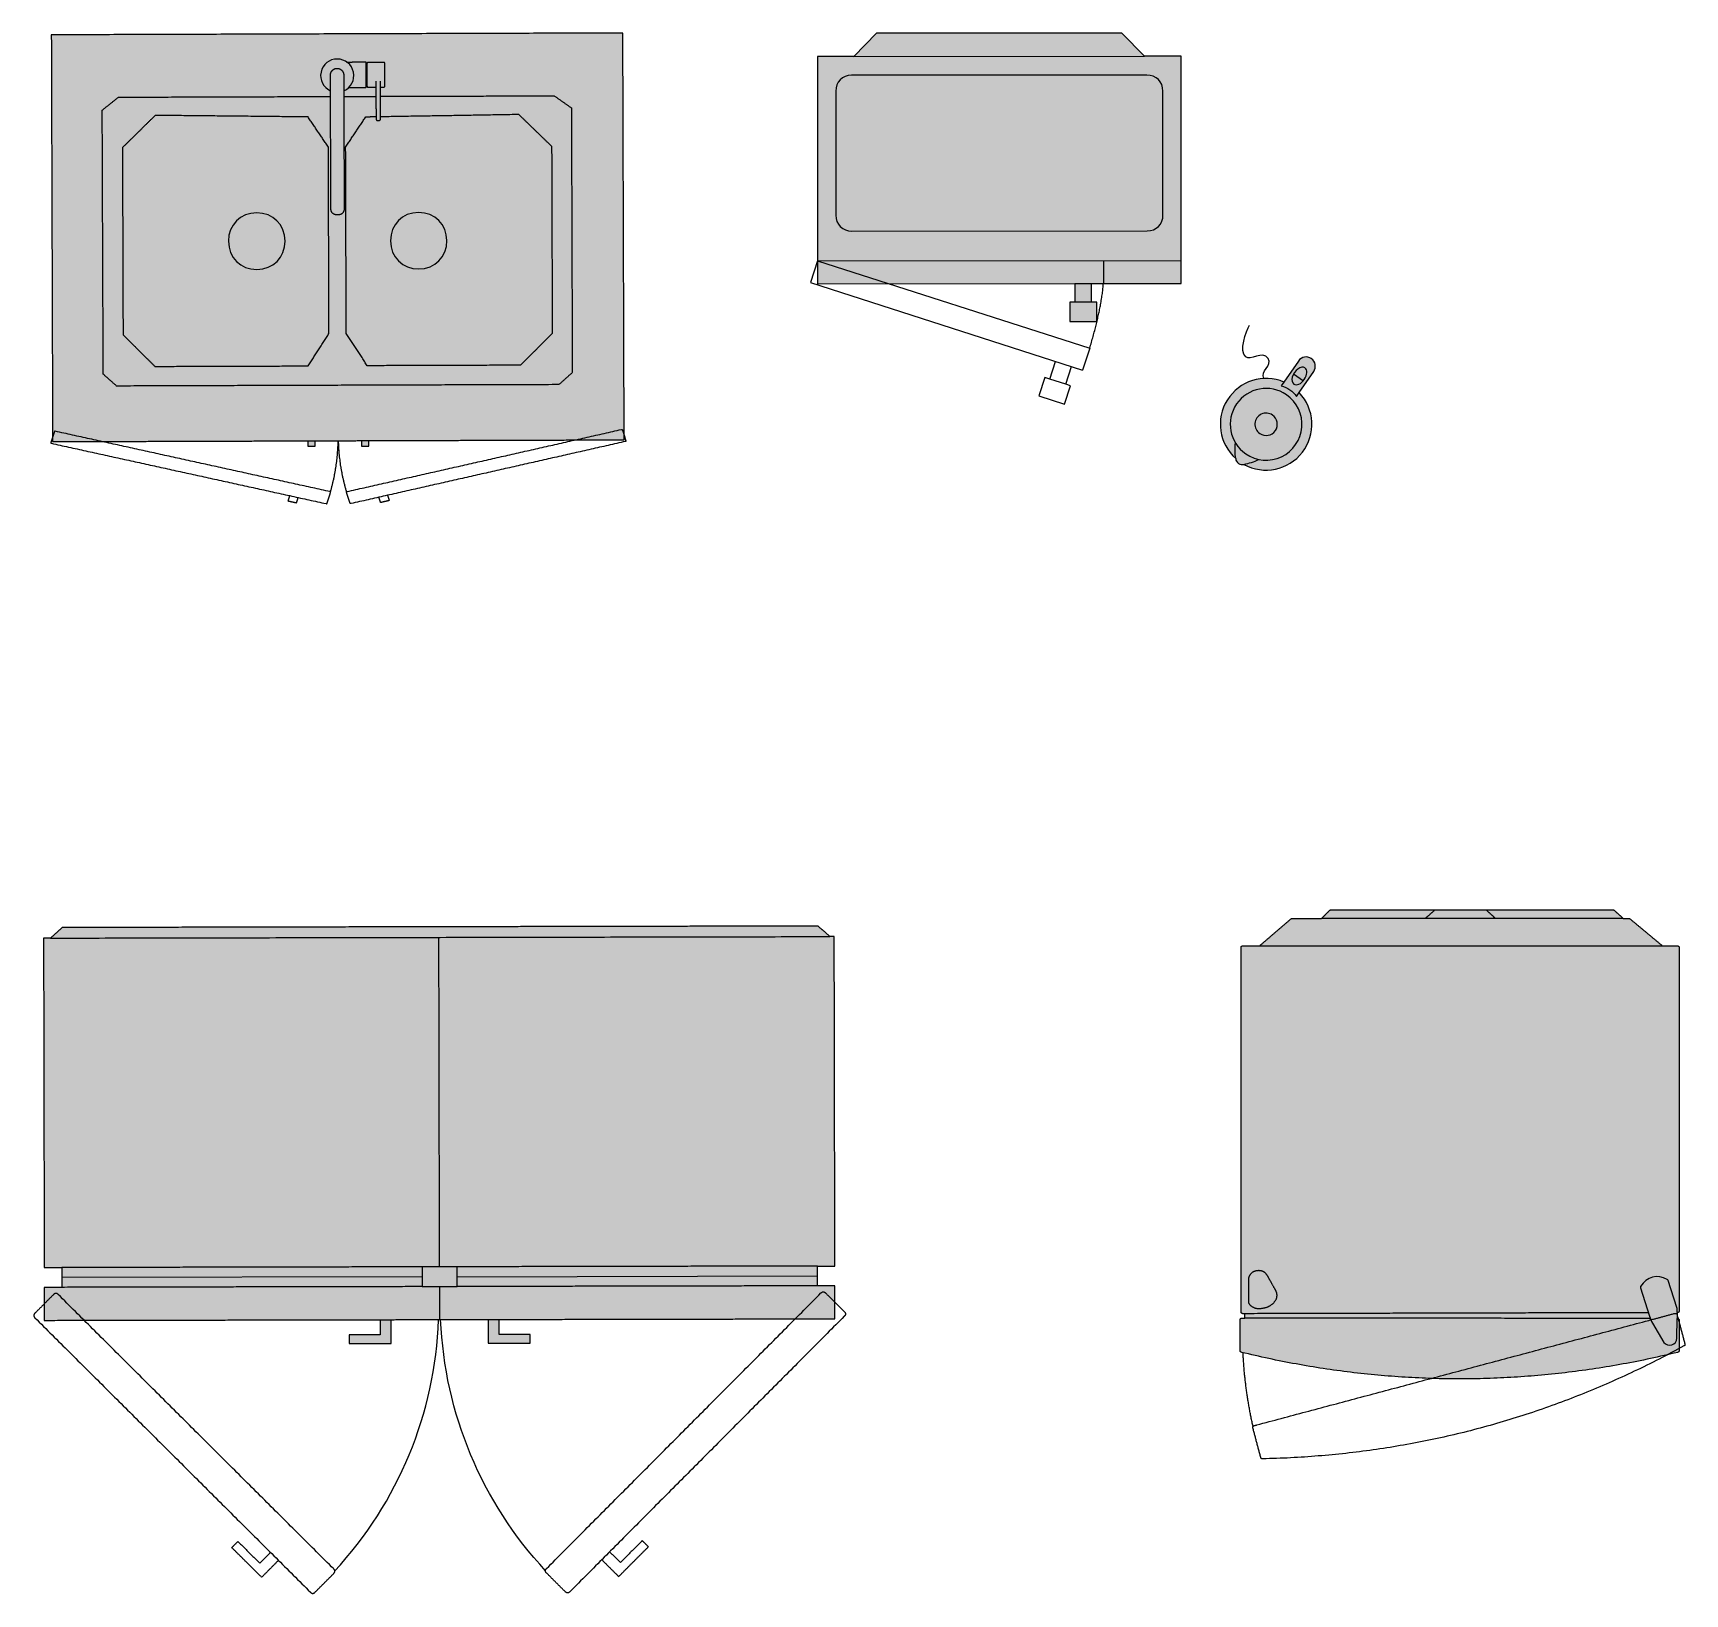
# Model space of a CAD drawing. Header units: metres. Extents: x -17 to 580, y -130 to 19.
# Drawn here: x 313.222 to 315.862, y -18.762 to -16.268 of the extents above; entities that cross this region are included whole.
import ezdxf

# ---------------------------------------------------------------- set-up
doc = ezdxf.new("R2010")
doc.units = ezdxf.units.M
for name, pattern in [('Style Black Lines_3', [0]), ('Style Black Lines_4', [0]), ('Style Border  Fill_3', [0]), ('Style Grey Lines_2', [0]), ('Style Thin Border  Fill', [0])]:
    doc.linetypes.add(name, pattern=pattern)
for name, color, linetype, true_color in [('Furniture', 7, 'Continuous', 0x7a8bf7), ('Imported blocks', 7, 'Continuous', 0x7a8bf7), ('Mood Board', 7, 'Continuous', 0x7a8bf7), ('Walls', 7, 'Continuous', 0xc7c7c7)]:
    doc.layers.add(name, color=color, linetype=linetype, true_color=true_color)

# ---------------------------------------------------------------- blocks, each defined once
blk = doc.blocks.new('Microwave L')
at = {"layer": 'Imported blocks', "transparency": 33554483}
blk.add_hatch(color=256, dxfattribs=at).paths.add_polyline_path([(0.4106, 0.0901), (0.4106, 0.0603), (0.4025, 0.0603), (0.4025, 0.0295), (0.4455, 0.0295), (0.4455, 0.0603), (0.4374, 0.0603), (0.4374, 0.0901), (0.5807, 0.0901), (0.5807, 0.4532), (0.5222, 0.4532), (0.4861, 0.4901), (0.094, 0.4901), (0.0578, 0.4532), (-0.0007, 0.4532), (-0.0007, 0.0901), (0.4106, 0.0901)], flags=0)
at = {"layer": 'Imported blocks', "linetype": 'Style Border  Fill_3'}
blk.add_lwpolyline([(0.4106, 0.0901), (0.4106, 0.0603), (0.4025, 0.0603), (0.4025, 0.0295), (0.4455, 0.0295), (0.4455, 0.0603), (0.4374, 0.0603), (0.4374, 0.0901), (0.5807, 0.0901), (0.5807, 0.4532), (0.5222, 0.4532), (0.4861, 0.4901), (0.094, 0.4901), (0.0578, 0.4532), (-0.0007, 0.4532), (-0.0007, 0.0901), (0.4106, 0.0901)], close=True, dxfattribs=at)
at = {"layer": 'Imported blocks', "linetype": 'Style Black Lines_4'}
for points in [[(0.0578, 0.4532), (0.5222, 0.4532)], [(-0.0007, 0.1268), (0.5807, 0.1268)], [(0.4562, 0.1268), (0.4562, 0.0901)], [(0.4106, 0.0901), (0.4374, 0.0901)], [(0.4374, 0.0603), (0.4106, 0.0603)]]:
    blk.add_lwpolyline(points, dxfattribs=at)
at = {"layer": 'Imported blocks', "linetype": 'Style Grey Lines_2'}
for points in [[(0.526, 0.423), (0.0541, 0.423)], [(0.0286, 0.3975), (0.0286, 0.1995)], [(0.5515, 0.1995), (0.5515, 0.3975)], [(0.0541, 0.174), (0.526, 0.174)], [(-0.0007, 0.1268), (-0.0119, 0.0919)], [(-0.0007, 0.1268), (0.4342, -0.0135)], [(-0.0119, 0.0919), (0.4229, -0.0484)], [(0.4342, -0.0135), (0.4229, -0.0484)], [(0.3703, -0.0628), (0.3794, -0.0344)], [(0.3958, -0.071), (0.405, -0.0426)], [(0.3626, -0.0603), (0.3531, -0.0896)], [(0.3703, -0.0628), (0.3626, -0.0603)], [(0.3958, -0.071), (0.3703, -0.0628)], [(0.394, -0.1028), (0.4035, -0.0735)], [(0.4035, -0.0735), (0.3958, -0.071)], [(0.3531, -0.0896), (0.394, -0.1028)]]:
    blk.add_lwpolyline(points, dxfattribs=at)
at = {"layer": 'Imported blocks'}
for points, degree in [([(0.0541, 0.423), (0.0394, 0.423), (0.0286, 0.4122), (0.0286, 0.3975)], 3), ([(0.5515, 0.3975), (0.5515, 0.4122), (0.5407, 0.423), (0.526, 0.423)], 3), ([(0.0286, 0.1995), (0.0286, 0.1848), (0.0394, 0.174), (0.0541, 0.174)], 3), ([(0.526, 0.174), (0.5407, 0.174), (0.5515, 0.1848), (0.5515, 0.1995)], 3), ([(0.4342, -0.0135), (0.4532, 0.0498), (0.4562, 0.0901)], 2)]:
    blk.add_open_spline(points, degree=degree, dxfattribs=at)
blk = doc.blocks.new('Kettle')
at = {"layer": 'Imported blocks', "transparency": 33554483}
h = blk.add_hatch(color=256, dxfattribs=at)
edge = h.paths.add_edge_path(flags=0)
edge.add_arc((-0.0254, -0.0001), 0.0732, 11.7173, 172.9633)
edge.add_arc((-0.0917, 0.0008), 0.0102, 128.2845, 230.1939)
edge.add_arc((-0.0254, 0.0001), 0.0732, 185.5806, 348.2173)
edge.add_line((0.0463, -0.0148), (0.0872, -0.0148))
edge.add_arc((0.0872, 0), 0.0148, 270, 450)
edge.add_line((0.0872, 0.0148), (0.0463, 0.0148))
edge.add_line((0.0463, 0.0148), (0.0463, 0.0148))
at = {"layer": 'Imported blocks', "linetype": 'Style Thin Border  Fill'}
blk.add_lwpolyline([(0.0463, 0.0148, 0.848407), (-0.0981, 0.0089, 0.47649), (-0.0983, -0.007, 0.858897), (0.0463, -0.0148), (0.0872, -0.0148, 1), (0.0872, 0.0148), (0.0463, 0.0148)], format="xyb", close=True, dxfattribs=at)
at = {"layer": 'Imported blocks', "linetype": 'Style Black Lines_4'}
for points in [[(0.0319, 0, 1), (-0.0827, 0, 1), (0.0319, 0)], [(-0.0075, 0, 1), (-0.0433, 0, 1), (-0.0075, 0)]]:
    blk.add_lwpolyline(points, format="xyb", close=True, dxfattribs=at)
for points in [[(-0.0981, 0.0089, -0.065418), (-0.0776, 0.0237)], [(0.0463, 0.0148), (0.0388, 0.0148, -0.180425), (0.0388, -0.0148), (0.0463, -0.0148)], [(-0.0983, -0.007, 0.065418), (-0.0782, -0.0223)]]:
    blk.add_lwpolyline(points, format="xyb", dxfattribs=at)
blk.add_lwpolyline([(0.0657, 0.0095), (0.0657, -0.0095)], dxfattribs=at)
at = {"layer": 'Imported blocks'}
for start_param, end_param in [(0, 3.141593), (3.141593, 6.283185)]:
    blk.add_ellipse((0.0683, 0), major_axis=(0.0157, 0), ratio=0.610706, start_param=start_param, end_param=end_param, dxfattribs=at)
for points in [[(0.045, 0.0878), (0.0453, 0.1018), (0.0791, 0.1109), (0.0903, 0.1116)], [(0.0631, 0.0572), (0.0693, 0.0718), (0.043, 0.0786), (0.045, 0.0878)], [(0.0328, 0.0443), (0.0388, 0.0572), (0.0576, 0.044), (0.0631, 0.0572)]]:
    blk.add_open_spline(points, degree=3, dxfattribs=at)
blk = doc.blocks.new('Fridge french door S')
at = {"layer": 'Imported blocks', "transparency": 33554483}
h = blk.add_hatch(color=256, dxfattribs=at)
edge = h.paths.add_edge_path(flags=0)
edge.add_spline(control_points=[(0.113, 1.0346), (0.1064, 1.0346), (0.0999, 1.0346)], knot_values=[0, 0, 0, 1, 1, 1], degree=2, periodic=0)
edge.add_spline(control_points=[(0.0999, 1.0346), (0.0905, 1.0262), (0.081, 1.0178)], knot_values=[0, 0, 0, 1, 1, 1], degree=2, periodic=0)
edge.add_spline(control_points=[(0.081, 1.0178), (0.0755, 1.0178), (0.07, 1.0178)], knot_values=[0, 0, 0, 1, 1, 1], degree=2, periodic=0)
edge.add_spline(control_points=[(0.07, 1.0178), (0.07, 0.7545), (0.07, 0.4913)], knot_values=[0, 0, 0, 1, 1, 1], degree=2, periodic=0)
edge.add_spline(control_points=[(0.07, 0.4913), (0.084, 0.4913), (0.0979, 0.4913)], knot_values=[0, 0, 0, 1, 1, 1], degree=2, periodic=0)
edge.add_spline(control_points=[(0.0979, 0.4913), (0.0979, 0.4755), (0.0979, 0.4597)], knot_values=[0, 0, 0, 1, 1, 1], degree=2, periodic=0)
edge.add_spline(control_points=[(0.0979, 0.4597), (0.084, 0.4597), (0.07, 0.4597)], knot_values=[0, 0, 0, 1, 1, 1], degree=2, periodic=0)
edge.add_spline(control_points=[(0.07, 0.4597), (0.07, 0.4334), (0.07, 0.407)], knot_values=[0, 0, 0, 1, 1, 1], degree=2, periodic=0)
edge.add_spline(control_points=[(0.07, 0.407), (0.3383, 0.407), (0.6066, 0.407)], knot_values=[0, 0, 0, 1, 1, 1], degree=2, periodic=0)
edge.add_spline(control_points=[(0.6066, 0.407), (0.6066, 0.3949), (0.6066, 0.3828)], knot_values=[0, 0, 0, 1, 1, 1], degree=2, periodic=0)
edge.add_spline(control_points=[(0.6066, 0.3828), (0.5819, 0.3828), (0.5571, 0.3828)], knot_values=[0, 0, 0, 1, 1, 1], degree=2, periodic=0)
edge.add_spline(control_points=[(0.5571, 0.3828), (0.5571, 0.3758), (0.5571, 0.3689)], knot_values=[0, 0, 0, 1, 1, 1], degree=2, periodic=0)
edge.add_spline(control_points=[(0.5571, 0.3689), (0.5908, 0.3689), (0.6244, 0.3689)], knot_values=[0, 0, 0, 1, 1, 1], degree=2, periodic=0)
edge.add_spline(control_points=[(0.6244, 0.3689), (0.6244, 0.388), (0.6244, 0.407)], knot_values=[0, 0, 0, 1, 1, 1], degree=2, periodic=0)
edge.add_spline(control_points=[(0.6244, 0.407), (0.7018, 0.407), (0.7792, 0.407)], knot_values=[0, 0, 0, 1, 1, 1], degree=2, periodic=0)
edge.add_spline(control_points=[(0.7792, 0.407), (0.7792, 0.388), (0.7792, 0.3689)], knot_values=[0, 0, 0, 1, 1, 1], degree=2, periodic=0)
edge.add_spline(control_points=[(0.7792, 0.3689), (0.8128, 0.3689), (0.8464, 0.3689)], knot_values=[0, 0, 0, 1, 1, 1], degree=2, periodic=0)
edge.add_spline(control_points=[(0.8464, 0.3689), (0.8464, 0.3758), (0.8464, 0.3828)], knot_values=[0, 0, 0, 1, 1, 1], degree=2, periodic=0)
edge.add_spline(control_points=[(0.8464, 0.3828), (0.8217, 0.3828), (0.797, 0.3828)], knot_values=[0, 0, 0, 1, 1, 1], degree=2, periodic=0)
edge.add_spline(control_points=[(0.797, 0.3828), (0.797, 0.3949), (0.797, 0.407)], knot_values=[0, 0, 0, 1, 1, 1], degree=2, periodic=0)
edge.add_spline(control_points=[(0.797, 0.407), (1.0653, 0.407), (1.3336, 0.407)], knot_values=[0, 0, 0, 1, 1, 1], degree=2, periodic=0)
edge.add_spline(control_points=[(1.3336, 0.407), (1.3336, 0.4334), (1.3336, 0.4597)], knot_values=[0, 0, 0, 1, 1, 1], degree=2, periodic=0)
edge.add_spline(control_points=[(1.3336, 0.4597), (1.3196, 0.4597), (1.3057, 0.4597)], knot_values=[0, 0, 0, 1, 1, 1], degree=2, periodic=0)
edge.add_spline(control_points=[(1.3057, 0.4597), (1.3057, 0.4755), (1.3057, 0.4913)], knot_values=[0, 0, 0, 1, 1, 1], degree=2, periodic=0)
edge.add_spline(control_points=[(1.3057, 0.4913), (1.3196, 0.4913), (1.3336, 0.4913)], knot_values=[0, 0, 0, 1, 1, 1], degree=2, periodic=0)
edge.add_spline(control_points=[(1.3336, 0.4913), (1.3336, 0.7545), (1.3336, 1.0178)], knot_values=[0, 0, 0, 1, 1, 1], degree=2, periodic=0)
edge.add_spline(control_points=[(1.3336, 1.0178), (1.3301, 1.0178), (1.3266, 1.0178)], knot_values=[0, 0, 0, 1, 1, 1], degree=2, periodic=0)
edge.add_spline(control_points=[(1.3266, 1.0178), (1.3172, 1.0262), (1.3079, 1.0346)], knot_values=[0, 0, 0, 1, 1, 1], degree=2, periodic=0)
edge.add_spline(control_points=[(1.3079, 1.0346), (1.0456, 1.0346), (0.7833, 1.0346)], knot_values=[0, 0, 0, 1, 1, 1], degree=2, periodic=0)
edge.add_spline(control_points=[(0.7833, 1.0346), (0.4481, 1.0346), (0.113, 1.0346)], knot_values=[0, 0, 0, 1, 1, 1], degree=2, periodic=0)
at = {"layer": 'Imported blocks', "linetype": 'Style Black Lines_3'}
for points in [[(0.6739, 0.4755), (0.0979, 0.4755)], [(0.7297, 0.4755), (1.3057, 0.4755)]]:
    blk.add_lwpolyline(points, dxfattribs=at)
at = {"layer": 'Imported blocks'}
for points, degree in [([(0.0999, 1.0346), (0.0905, 1.0262), (0.081, 1.0178)], 2), ([(0.113, 1.0346), (0.1064, 1.0346), (0.0999, 1.0346)], 2), ([(0.7833, 1.0346), (0.4481, 1.0346), (0.113, 1.0346)], 2), ([(1.3079, 1.0346), (1.0456, 1.0346), (0.7833, 1.0346)], 2), ([(1.3266, 1.0178), (1.3172, 1.0262), (1.3079, 1.0346)], 2), ([(0.081, 1.0178), (0.0755, 1.0178), (0.07, 1.0178)], 2), ([(0.07, 1.0178), (0.07, 0.7545), (0.07, 0.4913)], 2), ([(0.081, 1.0178), (0.7038, 1.0178), (1.3266, 1.0178)], 2), ([(0.7018, 0.4913), (0.7018, 0.7545), (0.7018, 1.0178)], 2), ([(1.3336, 1.0178), (1.3301, 1.0178), (1.3266, 1.0178)], 2), ([(1.3336, 0.4913), (1.3336, 0.7545), (1.3336, 1.0178)], 2), ([(0.07, 0.4913), (0.084, 0.4913), (0.0979, 0.4913)], 2), ([(0.0979, 0.4913), (0.0979, 0.4755), (0.0979, 0.4597)], 2), ([(0.6739, 0.4913), (0.3859, 0.4913), (0.0979, 0.4913)], 2), ([(0.7297, 0.4913), (0.7018, 0.4913), (0.6739, 0.4913)], 2), ([(0.6739, 0.4913), (0.6739, 0.4755), (0.6739, 0.4597)], 2), ([(1.3057, 0.4913), (1.0177, 0.4913), (0.7297, 0.4913)], 2), ([(0.7297, 0.4597), (0.7297, 0.4755), (0.7297, 0.4913)], 2), ([(1.3057, 0.4597), (1.3057, 0.4755), (1.3057, 0.4913)], 2), ([(1.3057, 0.4913), (1.3196, 0.4913), (1.3336, 0.4913)], 2), ([(0.0979, 0.4597), (0.084, 0.4597), (0.07, 0.4597)], 2), ([(0.07, 0.4597), (0.07, 0.4334), (0.07, 0.407)], 2), ([(0.0923, 0.4483), (0.0886, 0.452), (0.085, 0.4483)], 2), ([(0.6739, 0.4597), (0.3859, 0.4597), (0.0979, 0.4597)], 2), ([(0.6739, 0.4597), (0.7018, 0.4597), (0.7297, 0.4597)], 2), ([(0.7018, 0.4597), (0.7018, 0.4333), (0.7018, 0.407)], 2), ([(1.3057, 0.4597), (1.0177, 0.4597), (0.7297, 0.4597)], 2), ([(1.3336, 0.4597), (1.3196, 0.4597), (1.3057, 0.4597)], 2), ([(1.3113, 0.4483), (1.3149, 0.452), (1.3186, 0.4483)], 2), ([(1.3336, 0.407), (1.3336, 0.4334), (1.3336, 0.4597)], 2), ([(0.085, 0.4483), (0.07, 0.4334), (0.055, 0.4184)], 2), ([(0.5317, 0.0089), (0.312, 0.2286), (0.0923, 0.4483)], 2), ([(0.8719, 0.0089), (1.0916, 0.2286), (1.3113, 0.4483)], 2), ([(1.3186, 0.4483), (1.3336, 0.4334), (1.3485, 0.4184)], 2), ([(0.055, 0.4184), (0.0514, 0.4147), (0.055, 0.4111)], 2), ([(0.055, 0.4111), (0.2748, 0.1914), (0.4945, -0.0283)], 2), ([(0.07, 0.407), (0.3383, 0.407), (0.6066, 0.407)], 2), ([(0.5332, 0.0052), (0.6356, 0.116), (0.6939, 0.2563), (0.7002, 0.407)], 3), ([(0.6066, 0.407), (0.6066, 0.3949), (0.6066, 0.3828)], 2), ([(0.6066, 0.407), (0.6155, 0.407), (0.6244, 0.407)], 2), ([(0.6244, 0.3689), (0.6244, 0.388), (0.6244, 0.407)], 2), ([(0.6244, 0.407), (0.7018, 0.407), (0.7792, 0.407)], 2), ([(0.8704, 0.0052), (0.768, 0.116), (0.7097, 0.2563), (0.7034, 0.407)], 3), ([(0.7792, 0.407), (0.7792, 0.388), (0.7792, 0.3689)], 2), ([(0.7792, 0.407), (0.7881, 0.407), (0.797, 0.407)], 2), ([(0.797, 0.3828), (0.797, 0.3949), (0.797, 0.407)], 2), ([(0.797, 0.407), (1.0653, 0.407), (1.3336, 0.407)], 2), ([(1.3485, 0.4111), (1.1288, 0.1914), (0.9091, -0.0283)], 2), ([(1.3485, 0.4184), (1.3522, 0.4147), (1.3485, 0.4111)], 2), ([(0.6066, 0.3828), (0.5819, 0.3828), (0.5571, 0.3828)], 2), ([(0.5571, 0.3828), (0.5571, 0.3758), (0.5571, 0.3689)], 2), ([(0.8464, 0.3828), (0.8217, 0.3828), (0.797, 0.3828)], 2), ([(0.8464, 0.3689), (0.8464, 0.3758), (0.8464, 0.3828)], 2), ([(0.5571, 0.3689), (0.5908, 0.3689), (0.6244, 0.3689)], 2), ([(0.7792, 0.3689), (0.8128, 0.3689), (0.8464, 0.3689)], 2), ([(0.3689, 0.0433), (0.3738, 0.0482), (0.3787, 0.0531)], 2), ([(0.3787, 0.0531), (0.3962, 0.0356), (0.4136, 0.0182)], 2), ([(1.0249, 0.0531), (1.0074, 0.0356), (0.9899, 0.0182)], 2), ([(1.0347, 0.0433), (1.0298, 0.0482), (1.0249, 0.0531)], 2), ([(0.4165, -0.0042), (0.3927, 0.0196), (0.3689, 0.0433)], 2), ([(0.4136, 0.0182), (0.4222, 0.0267), (0.4308, 0.0353)], 2), ([(0.9899, 0.0182), (0.9813, 0.0267), (0.9727, 0.0353)], 2), ([(0.9871, -0.0042), (1.0109, 0.0196), (1.0347, 0.0433)], 2), ([(0.4434, 0.0227), (0.4299, 0.0092), (0.4165, -0.0042)], 2), ([(0.5018, -0.0283), (0.5167, -0.0134), (0.5317, 0.0016)], 2), ([(0.5317, 0.0016), (0.5353, 0.0052), (0.5317, 0.0089)], 2), ([(0.8719, 0.0016), (0.8682, 0.0052), (0.8719, 0.0089)], 2), ([(0.9018, -0.0283), (0.8868, -0.0134), (0.8719, 0.0016)], 2), ([(0.9602, 0.0227), (0.9736, 0.0092), (0.9871, -0.0042)], 2), ([(0.4945, -0.0283), (0.4981, -0.032), (0.5018, -0.0283)], 2), ([(0.9091, -0.0283), (0.9054, -0.032), (0.9018, -0.0283)], 2)]:
    blk.add_open_spline(points, degree=degree, dxfattribs=at)
blk = doc.blocks.new('Hillesjn')
at = {"layer": 'Imported blocks', "transparency": 33554483}
h = blk.add_hatch(color=256, dxfattribs=at)
edge = h.paths.add_edge_path(flags=0)
edge.add_spline(control_points=[(0.07, 0.2061), (0.2739, 0.2061), (0.4778, 0.2061)], knot_values=[0, 0, 0, 1, 1, 1], degree=2, periodic=0)
edge.add_spline(control_points=[(0.4778, 0.2061), (0.4778, 0.2017), (0.4778, 0.1973)], knot_values=[0, 0, 0, 1, 1, 1], degree=2, periodic=0)
edge.add_spline(control_points=[(0.4778, 0.1973), (0.4837, 0.1973), (0.4896, 0.1973)], knot_values=[0, 0, 0, 1, 1, 1], degree=2, periodic=0)
edge.add_spline(control_points=[(0.4896, 0.1973), (0.4896, 0.2017), (0.4896, 0.2061)], knot_values=[0, 0, 0, 1, 1, 1], degree=2, periodic=0)
edge.add_spline(control_points=[(0.4896, 0.2061), (0.5266, 0.2061), (0.5637, 0.2061)], knot_values=[0, 0, 0, 1, 1, 1], degree=2, periodic=0)
edge.add_spline(control_points=[(0.5637, 0.2061), (0.5637, 0.2017), (0.5637, 0.1973)], knot_values=[0, 0, 0, 1, 1, 1], degree=2, periodic=0)
edge.add_spline(control_points=[(0.5637, 0.1973), (0.5696, 0.1973), (0.5755, 0.1973)], knot_values=[0, 0, 0, 1, 1, 1], degree=2, periodic=0)
edge.add_spline(control_points=[(0.5755, 0.1973), (0.5755, 0.2017), (0.5755, 0.2061)], knot_values=[0, 0, 0, 1, 1, 1], degree=2, periodic=0)
edge.add_spline(control_points=[(0.5755, 0.2061), (0.7794, 0.2061), (0.9834, 0.2061)], knot_values=[0, 0, 0, 1, 1, 1], degree=2, periodic=0)
edge.add_spline(control_points=[(0.9834, 0.2061), (0.9834, 0.5311), (0.9834, 0.8561)], knot_values=[0, 0, 0, 1, 1, 1], degree=2, periodic=0)
edge.add_spline(control_points=[(0.9834, 0.8561), (0.5267, 0.8561), (0.07, 0.8561)], knot_values=[0, 0, 0, 1, 1, 1], degree=2, periodic=0)
edge.add_spline(control_points=[(0.07, 0.8561), (0.07, 0.5311), (0.07, 0.2061)], knot_values=[0, 0, 0, 1, 1, 1], degree=2, periodic=0)
at = {"layer": 'Imported blocks', "linetype": 'Style Black Lines_3'}
for points in [[(0.5742, 0.8062), (0.5726, 0.8062)], [(0.5742, 0.7745), (0.5726, 0.7745)]]:
    blk.add_lwpolyline(points, dxfattribs=at)
at = {"layer": 'Imported blocks'}
for points, degree in [([(0.9834, 0.8561), (0.5267, 0.8561), (0.07, 0.8561)], 2), ([(0.07, 0.8561), (0.07, 0.5311), (0.07, 0.2061)], 2), ([(0.9834, 0.2061), (0.9834, 0.5311), (0.9834, 0.8561)], 2), ([(0.5008, 0.7952), (0.4981, 0.7825), (0.5041, 0.7707), (0.5159, 0.7654)], 3), ([(0.5269, 0.816), (0.514, 0.8161), (0.5036, 0.8078), (0.5008, 0.7952)], 3), ([(0.5159, 0.7905), (0.5159, 0.7948), (0.519, 0.7979)], 2), ([(0.519, 0.7979), (0.5221, 0.8011), (0.5265, 0.8011)], 2), ([(0.5265, 0.8011), (0.5309, 0.8011), (0.534, 0.7979)], 2), ([(0.5526, 0.7947), (0.5501, 0.8074), (0.5398, 0.8159), (0.5269, 0.816)], 3), ([(0.534, 0.7979), (0.5371, 0.7948), (0.5371, 0.7905)], 2), ([(0.5371, 0.7652), (0.549, 0.7703), (0.5551, 0.7821), (0.5526, 0.7947)], 3), ([(0.5418, 0.8112), (0.5572, 0.8112), (0.5726, 0.8112)], 2), ([(0.5726, 0.8112), (0.5726, 0.7906), (0.5726, 0.7701)], 2), ([(0.5765, 0.8105), (0.5742, 0.8105), (0.5742, 0.8082)], 2), ([(0.5742, 0.8082), (0.5742, 0.7907), (0.5742, 0.7732)], 2), ([(0.6005, 0.8105), (0.5885, 0.8105), (0.5765, 0.8105)], 2), ([(0.6029, 0.8082), (0.6029, 0.8105), (0.6005, 0.8105)], 2), ([(0.6029, 0.7732), (0.6029, 0.7907), (0.6029, 0.8082)], 2), ([(0.5159, 0.5776), (0.5159, 0.684), (0.5159, 0.7905)], 2), ([(0.5371, 0.7905), (0.5371, 0.684), (0.5371, 0.5776)], 2), ([(0.5726, 0.7701), (0.5586, 0.7701), (0.5445, 0.7701)], 2), ([(0.5742, 0.7732), (0.5742, 0.7708), (0.5765, 0.7708)], 2), ([(0.5765, 0.7708), (0.5825, 0.7708), (0.5885, 0.7708)], 2), ([(0.5885, 0.7802), (0.5885, 0.7504), (0.5885, 0.7205)], 2), ([(0.5957, 0.7205), (0.5957, 0.7504), (0.5957, 0.7802)], 2), ([(0.5957, 0.7708), (0.5981, 0.7708), (0.6005, 0.7708)], 2), ([(0.6005, 0.7708), (0.6029, 0.7708), (0.6029, 0.7732)], 2), ([(0.151, 0.7355), (0.164, 0.7459), (0.1771, 0.7562)], 2), ([(0.1771, 0.7562), (0.3465, 0.7562), (0.5159, 0.7562)], 2), ([(0.5371, 0.7562), (0.5628, 0.7562), (0.5885, 0.7562)], 2), ([(0.5957, 0.7562), (0.7344, 0.7562), (0.8732, 0.7562)], 2), ([(0.8732, 0.7562), (0.887, 0.7465), (0.9008, 0.7367)], 2), ([(0.1513, 0.3136), (0.1511, 0.5246), (0.151, 0.7355)], 2), ([(0.2357, 0.7269), (0.2094, 0.7012), (0.1831, 0.6756)], 2), ([(0.4798, 0.7236), (0.3577, 0.7253), (0.2357, 0.7269)], 2), ([(0.5122, 0.6754), (0.496, 0.6995), (0.4798, 0.7236)], 2), ([(0.5398, 0.6754), (0.556, 0.6995), (0.5722, 0.7236)], 2), ([(0.5722, 0.7236), (0.5804, 0.7238), (0.5885, 0.7239)], 2), ([(0.5885, 0.7205), (0.5885, 0.7175), (0.5915, 0.7175)], 2), ([(0.5915, 0.7175), (0.5921, 0.7175), (0.5927, 0.7175)], 2), ([(0.5927, 0.7175), (0.5957, 0.7175), (0.5957, 0.7205)], 2), ([(0.5957, 0.724), (0.706, 0.7254), (0.8163, 0.7269)], 2), ([(0.8163, 0.7269), (0.8426, 0.7012), (0.869, 0.6756)], 2), ([(0.9008, 0.7367), (0.9008, 0.5252), (0.9008, 0.3137)], 2), ([(0.1831, 0.6756), (0.1831, 0.526), (0.1831, 0.3764)], 2), ([(0.5122, 0.3775), (0.5122, 0.5264), (0.5122, 0.6754)], 2), ([(0.5398, 0.3775), (0.5398, 0.5264), (0.5398, 0.6754)], 2), ([(0.869, 0.6756), (0.869, 0.526), (0.869, 0.3764)], 2), ([(0.3973, 0.5707), (0.3711, 0.5707), (0.352, 0.5516), (0.352, 0.5255)], 3), ([(0.4425, 0.5255), (0.4425, 0.5516), (0.4234, 0.5707), (0.3973, 0.5707)], 3), ([(0.5265, 0.567), (0.5159, 0.567), (0.5159, 0.5776)], 2), ([(0.5371, 0.5776), (0.5371, 0.567), (0.5265, 0.567)], 2), ([(0.656, 0.5704), (0.63, 0.5704), (0.611, 0.5513), (0.611, 0.5253)], 3), ([(0.7011, 0.5253), (0.7011, 0.5513), (0.6821, 0.5704), (0.656, 0.5704)], 3), ([(0.352, 0.5255), (0.352, 0.4993), (0.3711, 0.4802), (0.3973, 0.4802)], 3), ([(0.3973, 0.4802), (0.4234, 0.4802), (0.4425, 0.4993), (0.4425, 0.5255)], 3), ([(0.611, 0.5253), (0.611, 0.4993), (0.63, 0.4802), (0.656, 0.4802)], 3), ([(0.656, 0.4802), (0.6821, 0.4802), (0.7011, 0.4993), (0.7011, 0.5253)], 3), ([(0.1831, 0.3764), (0.2085, 0.3511), (0.234, 0.3258)], 2), ([(0.4787, 0.3258), (0.4955, 0.3516), (0.5122, 0.3775)], 2), ([(0.5733, 0.3258), (0.5565, 0.3516), (0.5398, 0.3775)], 2), ([(0.869, 0.3764), (0.8435, 0.3511), (0.818, 0.3258)], 2), ([(0.234, 0.3258), (0.3563, 0.3258), (0.4787, 0.3258)], 2), ([(0.818, 0.3258), (0.6957, 0.3258), (0.5733, 0.3258)], 2), ([(0.1726, 0.2946), (0.162, 0.3041), (0.1513, 0.3136)], 2), ([(0.8794, 0.2946), (0.526, 0.2946), (0.1726, 0.2946)], 2), ([(0.9008, 0.3137), (0.8901, 0.3042), (0.8794, 0.2946)], 2), ([(0.0728, 0.2219), (0.07, 0.2133), (0.0672, 0.2046)], 2), ([(0.0743, 0.2226), (0.0731, 0.2229), (0.0728, 0.2219)], 2), ([(0.513, 0.1248), (0.2937, 0.1737), (0.0743, 0.2226)], 2), ([(0.5404, 0.1248), (0.7597, 0.1737), (0.979, 0.2226)], 2), ([(0.979, 0.2226), (0.9803, 0.2229), (0.9806, 0.2219)], 2), ([(0.9806, 0.2219), (0.9834, 0.2133), (0.9861, 0.2046)], 2), ([(0.0672, 0.2046), (0.0669, 0.2036), (0.0681, 0.2034)], 2), ([(0.0681, 0.2034), (0.2875, 0.1545), (0.5068, 0.1056)], 2), ([(0.07, 0.2061), (0.2739, 0.2061), (0.4778, 0.2061)], 2), ([(0.4778, 0.2061), (0.4778, 0.2017), (0.4778, 0.1973)], 2), ([(0.4778, 0.2061), (0.4837, 0.2061), (0.4896, 0.2061)], 2), ([(0.4778, 0.1973), (0.4837, 0.1973), (0.4896, 0.1973)], 2), ([(0.4896, 0.1973), (0.4896, 0.2017), (0.4896, 0.2061)], 2), ([(0.4896, 0.2061), (0.5266, 0.2061), (0.5637, 0.2061)], 2), ([(0.5138, 0.1243), (0.5254, 0.1646), (0.5264, 0.2061)], 2), ([(0.5396, 0.1243), (0.5279, 0.1646), (0.527, 0.2061)], 2), ([(0.9852, 0.2034), (0.7659, 0.1545), (0.5466, 0.1056)], 2), ([(0.5637, 0.2061), (0.5637, 0.2017), (0.5637, 0.1973)], 2), ([(0.5637, 0.2061), (0.5696, 0.2061), (0.5755, 0.2061)], 2), ([(0.5637, 0.1973), (0.5696, 0.1973), (0.5755, 0.1973)], 2), ([(0.5755, 0.1973), (0.5755, 0.2017), (0.5755, 0.2061)], 2), ([(0.5755, 0.2061), (0.7794, 0.2061), (0.9834, 0.2061)], 2), ([(0.9861, 0.2046), (0.9865, 0.2036), (0.9852, 0.2034)], 2), ([(0.4484, 0.1186), (0.4471, 0.1144), (0.4457, 0.1102)], 2), ([(0.4457, 0.1102), (0.4526, 0.1086), (0.4595, 0.1071)], 2), ([(0.4595, 0.1071), (0.4608, 0.1113), (0.4622, 0.1155)], 2), ([(0.5068, 0.1056), (0.508, 0.1053), (0.5083, 0.1063)], 2), ([(0.5083, 0.1063), (0.5111, 0.1149), (0.5139, 0.1235)], 2), ([(0.5139, 0.1235), (0.5142, 0.1245), (0.513, 0.1248)], 2), ([(0.5395, 0.1235), (0.5391, 0.1245), (0.5404, 0.1248)], 2), ([(0.545, 0.1063), (0.5422, 0.1149), (0.5395, 0.1235)], 2), ([(0.5466, 0.1056), (0.5453, 0.1053), (0.545, 0.1063)], 2), ([(0.5939, 0.1071), (0.5925, 0.1113), (0.5912, 0.1155)], 2), ([(0.6076, 0.1102), (0.6007, 0.1086), (0.5939, 0.1071)], 2), ([(0.6049, 0.1186), (0.6063, 0.1144), (0.6076, 0.1102)], 2)]:
    blk.add_open_spline(points, degree=degree, dxfattribs=at)
blk = doc.blocks.new('Lagan')
at = {"layer": 'Imported blocks', "transparency": 33554483}
h = blk.add_hatch(color=256, dxfattribs=at)
edge = h.paths.add_edge_path(flags=0)
edge.add_spline(control_points=[(0.783, 0.8898), (0.786, 0.8898), (0.786, 0.8868)], knot_values=[0, 0, 0, 1, 1, 1], degree=2, periodic=0)
edge.add_spline(control_points=[(0.786, 0.8868), (0.786, 0.5967), (0.786, 0.3067)], knot_values=[0, 0, 0, 1, 1, 1], degree=2, periodic=0)
edge.add_spline(control_points=[(0.786, 0.3067), (0.786, 0.3037), (0.783, 0.3037)], knot_values=[0, 0, 0, 1, 1, 1], degree=2, periodic=0)
edge.add_spline(control_points=[(0.783, 0.3037), (0.783, 0.3037), (0.7829, 0.3037)], knot_values=[0, 0, 0, 1, 1, 1], degree=2, periodic=0)
edge.add_spline(control_points=[(0.7829, 0.3037), (0.7829, 0.299), (0.7828, 0.2943)], knot_values=[0, 0, 0, 1, 1, 1], degree=2, periodic=0)
edge.add_spline(control_points=[(0.7828, 0.2943), (0.7829, 0.2943), (0.783, 0.2943)], knot_values=[0, 0, 0, 1, 1, 1], degree=2, periodic=0)
edge.add_spline(control_points=[(0.783, 0.2943), (0.786, 0.2943), (0.786, 0.2913)], knot_values=[0, 0, 0, 1, 1, 1], degree=2, periodic=0)
edge.add_spline(control_points=[(0.786, 0.2913), (0.786, 0.2672), (0.786, 0.2432)], knot_values=[0, 0, 0, 1, 1, 1], degree=2, periodic=0)
edge.add_spline(control_points=[(0.786, 0.2432), (0.786, 0.2408), (0.7837, 0.2402)], knot_values=[0, 0, 0, 1, 1, 1], degree=2, periodic=0)
edge.add_spline(control_points=[(0.7837, 0.2402), (0.4352, 0.1554), (0.0867, 0.2402)], knot_values=[0, 0, 0, 1, 1, 1], degree=2, periodic=0)
edge.add_spline(control_points=[(0.0867, 0.2402), (0.0844, 0.2408), (0.0844, 0.2432)], knot_values=[0, 0, 0, 1, 1, 1], degree=2, periodic=0)
edge.add_spline(control_points=[(0.0844, 0.2432), (0.0844, 0.2676), (0.0844, 0.2921)], knot_values=[0, 0, 0, 1, 1, 1], degree=2, periodic=0)
edge.add_spline(control_points=[(0.0844, 0.2921), (0.0844, 0.2934), (0.0853, 0.2942)], knot_values=[0, 0, 0, 1, 1, 1], degree=2, periodic=0)
edge.add_spline(control_points=[(0.0853, 0.2942), (0.0862, 0.2951), (0.0874, 0.2951)], knot_values=[0, 0, 0, 1, 1, 1], degree=2, periodic=0)
edge.add_spline(control_points=[(0.0874, 0.2951), (0.0896, 0.2951), (0.0918, 0.2951)], knot_values=[0, 0, 0, 1, 1, 1], degree=2, periodic=0)
edge.add_spline(control_points=[(0.0918, 0.2951), (0.0918, 0.2986), (0.0918, 0.302)], knot_values=[0, 0, 0, 1, 1, 1], degree=2, periodic=0)
edge.add_spline(control_points=[(0.0918, 0.302), (0.0904, 0.302), (0.0891, 0.302)], knot_values=[0, 0, 0, 1, 1, 1], degree=2, periodic=0)
edge.add_spline(control_points=[(0.0891, 0.302), (0.0878, 0.302), (0.0869, 0.3029)], knot_values=[0, 0, 0, 1, 1, 1], degree=2, periodic=0)
edge.add_spline(control_points=[(0.0869, 0.3029), (0.086, 0.3038), (0.086, 0.305)], knot_values=[0, 0, 0, 1, 1, 1], degree=2, periodic=0)
edge.add_spline(control_points=[(0.086, 0.305), (0.086, 0.5959), (0.086, 0.8868)], knot_values=[0, 0, 0, 1, 1, 1], degree=2, periodic=0)
edge.add_spline(control_points=[(0.086, 0.8868), (0.086, 0.8898), (0.089, 0.8898)], knot_values=[0, 0, 0, 1, 1, 1], degree=2, periodic=0)
edge.add_spline(control_points=[(0.089, 0.8898), (0.1023, 0.8898), (0.1156, 0.8898)], knot_values=[0, 0, 0, 1, 1, 1], degree=2, periodic=0)
edge.add_spline(control_points=[(0.1156, 0.8898), (0.1411, 0.9118), (0.1666, 0.9337)], knot_values=[0, 0, 0, 1, 1, 1], degree=2, periodic=0)
edge.add_spline(control_points=[(0.1666, 0.9337), (0.1906, 0.9337), (0.2147, 0.9337)], knot_values=[0, 0, 0, 1, 1, 1], degree=2, periodic=0)
edge.add_spline(control_points=[(0.2147, 0.9337), (0.2216, 0.9406), (0.2286, 0.9475)], knot_values=[0, 0, 0, 1, 1, 1], degree=2, periodic=0)
edge.add_spline(control_points=[(0.2286, 0.9475), (0.4549, 0.9475), (0.6813, 0.9475)], knot_values=[0, 0, 0, 1, 1, 1], degree=2, periodic=0)
edge.add_spline(control_points=[(0.6813, 0.9475), (0.6889, 0.9406), (0.6966, 0.9337)], knot_values=[0, 0, 0, 1, 1, 1], degree=2, periodic=0)
edge.add_spline(control_points=[(0.6966, 0.9337), (0.7015, 0.9337), (0.7065, 0.9337)], knot_values=[0, 0, 0, 1, 1, 1], degree=2, periodic=0)
edge.add_spline(control_points=[(0.7065, 0.9337), (0.7329, 0.9118), (0.7593, 0.8898)], knot_values=[0, 0, 0, 1, 1, 1], degree=2, periodic=0)
edge.add_spline(control_points=[(0.7593, 0.8898), (0.7711, 0.8898), (0.783, 0.8898)], knot_values=[0, 0, 0, 1, 1, 1], degree=2, periodic=0)
at = {"layer": 'Imported blocks', "linetype": 'Style Black Lines_3'}
for points in [[(0.7242, 0.3432), (0.7387, 0.2981)], [(0.7824, 0.312), (0.7684, 0.3549)], [(0.7824, 0.2629), (0.7828, 0.2943)], [(0.7829, 0.3037), (0.783, 0.3059)], [(0.7433, 0.2869), (0.7618, 0.2561)]]:
    blk.add_lwpolyline(points, dxfattribs=at)
at = {"layer": 'Imported blocks'}
for points, degree in [([(0.1156, 0.8898), (0.1411, 0.9118), (0.1666, 0.9337)], 2), ([(0.1666, 0.9337), (0.1906, 0.9337), (0.2147, 0.9337)], 2), ([(0.2147, 0.9337), (0.2216, 0.9406), (0.2286, 0.9475)], 2), ([(0.6966, 0.9337), (0.4556, 0.9337), (0.2147, 0.9337)], 2), ([(0.2286, 0.9475), (0.4549, 0.9475), (0.6813, 0.9475)], 2), ([(0.3962, 0.9475), (0.3883, 0.9406), (0.3805, 0.9337)], 2), ([(0.4925, 0.9337), (0.4848, 0.9406), (0.4772, 0.9475)], 2), ([(0.6813, 0.9475), (0.6889, 0.9406), (0.6966, 0.9337)], 2), ([(0.6966, 0.9337), (0.7015, 0.9337), (0.7065, 0.9337)], 2), ([(0.7065, 0.9337), (0.7329, 0.9118), (0.7593, 0.8898)], 2), ([(0.086, 0.8868), (0.086, 0.8898), (0.089, 0.8898)], 2), ([(0.086, 0.305), (0.086, 0.5959), (0.086, 0.8868)], 2), ([(0.089, 0.8898), (0.1023, 0.8898), (0.1156, 0.8898)], 2), ([(0.1156, 0.8898), (0.4374, 0.8898), (0.7593, 0.8898)], 2), ([(0.7593, 0.8898), (0.7711, 0.8898), (0.783, 0.8898)], 2), ([(0.783, 0.8898), (0.786, 0.8898), (0.786, 0.8868)], 2), ([(0.786, 0.8868), (0.786, 0.5967), (0.786, 0.3067)], 2), ([(0.1124, 0.3707), (0.1015, 0.3698), (0.098, 0.3594)], 2), ([(0.1285, 0.3621), (0.1232, 0.3717), (0.1124, 0.3707)], 2), ([(0.098, 0.3594), (0.0978, 0.3589), (0.0978, 0.3584)], 2), ([(0.0978, 0.3584), (0.0978, 0.3394), (0.0978, 0.3203)], 2), ([(0.1408, 0.3399), (0.1346, 0.3511), (0.1284, 0.3622)], 2), ([(0.7245, 0.3457), (0.7241, 0.3449), (0.724, 0.3441), (0.7242, 0.3432)], 3), ([(0.7671, 0.3566), (0.7517, 0.3657), (0.7337, 0.3611), (0.7245, 0.3457)], 3), ([(0.7684, 0.3549), (0.7682, 0.3556), (0.7677, 0.3562), (0.7671, 0.3566)], 3), ([(0.0978, 0.3203), (0.0978, 0.3194), (0.0983, 0.3186)], 2), ([(0.0983, 0.3186), (0.106, 0.3075), (0.1223, 0.3112)], 2), ([(0.1223, 0.3112), (0.1351, 0.3135), (0.1419, 0.3246)], 2), ([(0.1419, 0.3246), (0.1454, 0.3325), (0.1408, 0.3399)], 2), ([(0.0844, 0.2921), (0.0844, 0.2934), (0.0853, 0.2942)], 2), ([(0.0844, 0.2432), (0.0844, 0.2676), (0.0844, 0.2921)], 2), ([(0.0853, 0.2942), (0.0862, 0.2951), (0.0874, 0.2951)], 2), ([(0.0869, 0.3029), (0.086, 0.3038), (0.086, 0.305)], 2), ([(0.0891, 0.302), (0.0878, 0.302), (0.0869, 0.3029)], 2), ([(0.0874, 0.2951), (0.0896, 0.2951), (0.0918, 0.2951)], 2), ([(0.0918, 0.302), (0.0904, 0.302), (0.0891, 0.302)], 2), ([(0.737, 0.3036), (0.4144, 0.3028), (0.0918, 0.302)], 2), ([(0.0918, 0.2951), (0.0918, 0.2986), (0.0918, 0.302)], 2), ([(0.7399, 0.2943), (0.4158, 0.2947), (0.0918, 0.2951)], 2), ([(0.1111, 0.1243), (0.4243, 0.2078), (0.7374, 0.2913)], 2), ([(0.7374, 0.2913), (0.7581, 0.2968), (0.7788, 0.3024)], 2), ([(0.7387, 0.2981), (0.7397, 0.2942), (0.7413, 0.2904), (0.7433, 0.2869)], 3), ([(0.7788, 0.3024), (0.779, 0.3024), (0.7791, 0.3024)], 2), ([(0.7791, 0.3024), (0.782, 0.3032), (0.7827, 0.3003)], 2), ([(0.783, 0.3059), (0.783, 0.3079), (0.7828, 0.31), (0.7824, 0.312)], 3), ([(0.7827, 0.3003), (0.789, 0.2771), (0.7952, 0.2538)], 2), ([(0.7829, 0.3037), (0.7829, 0.299), (0.7828, 0.2943)], 2), ([(0.7828, 0.2943), (0.7829, 0.2943), (0.783, 0.2943)], 2), ([(0.783, 0.3037), (0.783, 0.3037), (0.7829, 0.3037)], 2), ([(0.786, 0.3067), (0.786, 0.3037), (0.783, 0.3037)], 2), ([(0.783, 0.2943), (0.786, 0.2943), (0.786, 0.2913)], 2), ([(0.786, 0.2913), (0.786, 0.2672), (0.786, 0.2432)], 2), ([(0.0867, 0.2402), (0.0844, 0.2408), (0.0844, 0.2432)], 2), ([(0.7837, 0.2402), (0.4352, 0.1554), (0.0867, 0.2402)], 2), ([(0.1051, 0.1218), (0.0919, 0.1801), (0.0891, 0.2397)], 2), ([(0.7937, 0.2504), (0.4791, 0.0782), (0.1204, 0.07)], 2), ([(0.7618, 0.2561), (0.7649, 0.2521), (0.7697, 0.2506), (0.7745, 0.2522)], 3), ([(0.7745, 0.2522), (0.7793, 0.2537), (0.7823, 0.2578), (0.7824, 0.2629)], 3), ([(0.786, 0.2432), (0.786, 0.2408), (0.7837, 0.2402)], 2), ([(0.7952, 0.2538), (0.7958, 0.2515), (0.7937, 0.2504)], 2), ([(0.1048, 0.1195), (0.1045, 0.1207), (0.1051, 0.1218)], 2), ([(0.1175, 0.0722), (0.1111, 0.0959), (0.1048, 0.1195)], 2), ([(0.1051, 0.1218), (0.1057, 0.1229), (0.1069, 0.1232)], 2), ([(0.1069, 0.1232), (0.109, 0.1237), (0.1111, 0.1243)], 2), ([(0.1204, 0.07), (0.1181, 0.0699), (0.1175, 0.0722)], 2)]:
    blk.add_open_spline(points, degree=degree, dxfattribs=at)

msp = doc.modelspace()

# ---------------------------------------------------------------- block references
at = {"layer": 'Furniture'}
for name, p, xscale, yscale, rotation in [('Hillesjn', (313.1839482, -17.1274086), 1.000005117143981, 1.000005117143981, 0.1832949596767012), ('Microwave L', (314.4764495, -16.7587752), 1.000000309295769, 1.000000309295769, 0.04506346311711994), ('Fridge french door S', (313.17082, -18.7323609), 1.000001936608735, 1.000001936608735, 0.1127608193753836)]:
    msp.add_blockref(name, p, dxfattribs=dict(at, xscale=xscale, yscale=yscale, rotation=rotation))
at = {"layer": 'Mood Board'}
msp.add_blockref('Lagan', (315.0666314, -18.6165806), dxfattribs=at)
at = {"layer": 'Walls', "rotation": 55.45929537882006}
msp.add_blockref('Kettle', (315.2070068, -16.8724638), dxfattribs=at)

doc.saveas('drawing.dxf')
